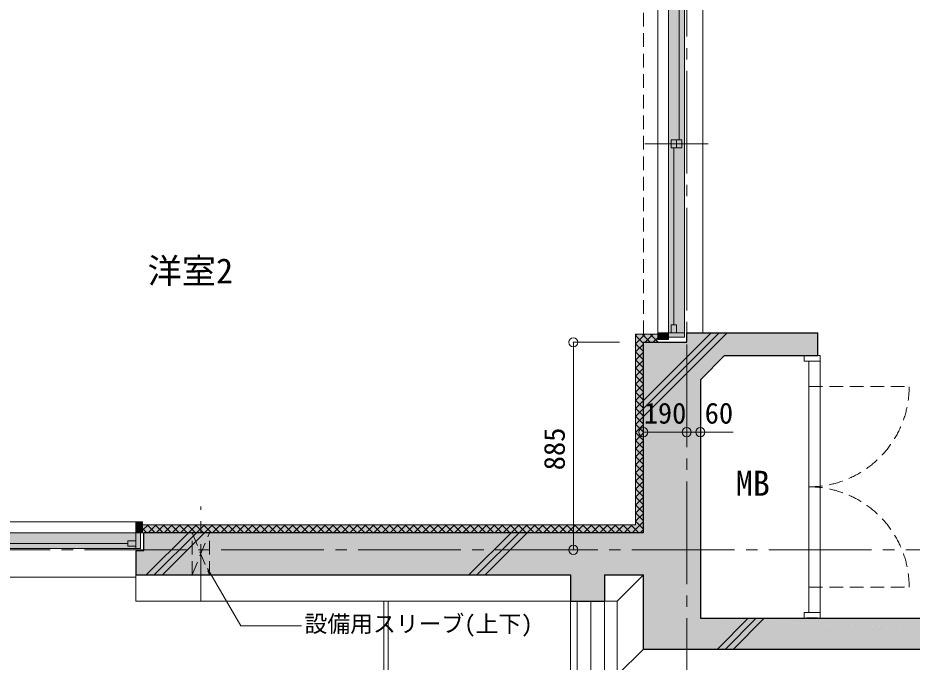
# Model space of a CAD drawing. Units: millimetres at full size, sheet at 1:50; details may follow other scales. Extents: x -9674 to 9699, y -6794 to 6791.
# Drawn here: x 3816 to 7735, y -3401 to -576 of the extents above; entities that cross this region are included whole.
import ezdxf
from ezdxf.enums import TextEntityAlignment as Align

# ---------------------------------------------------------------- set-up
doc = ezdxf.new("R2010")
doc.units = ezdxf.units.MM
doc.header["$LTSCALE"] = 50
doc.header["$PDMODE"] = 32
doc.header["$PDSIZE"] = 40
for name, pattern in [('CHAIN1', [8, 5, -1, 1, -1]), ('CHAIN2', [12, 9, -1, 1, -1]), ('DASHED1', [1.8, 1.2, -0.6])]:
    doc.linetypes.add(name, pattern=pattern)
for name, color, linetype, lineweight in [('1-0_芯', 7, 'CHAIN2', 9), ('1-1_躯体', 2, 'Continuous', 25), ('1-3_建具', 3, 'Continuous', 18), ('1-6_ﾊﾞﾙｺﾆｰ・階段', 7, 'Continuous', 9), ('1-7_その他', 7, 'DASHED1', 9), ('1-8_ハッチ', 4, 'Continuous', 9), ('1-A_文字', 7, 'Continuous', 9), ('1-B_寸法', 7, 'Continuous', 9), ('1-C_梁', 7, 'DASHED1', 9)]:
    doc.layers.add(name, color=color, linetype=linetype, lineweight=lineweight)
for name, color, linetype in [('4-0', 1, 'Continuous'), ('4-1', 2, 'Continuous'), ('4-F', 4, 'Continuous')]:
    doc.layers.add(name, color=color, linetype=linetype)
doc.styles.add('ＭＳ ゴシック', font='')
doc.styles.get('ＭＳ ゴシック').set_extended_font_data('MS Gothic')

msp = doc.modelspace()

# ---------------------------------------------------------------- linework, layer by layer
at = {"layer": '1-0_芯'}
for p, q in [((6747.5, -3658.14), (6747.5, 5061.86)), ((-8492.5, -2908.14), (8517.5, -2908.14))]:
    msp.add_line(p, q, dxfattribs=at)
at = {"layer": '1-1_躯体'}
for p, q in [((7322.5, -2056.14), (7322.5, -1956.14)), ((6557.5, -1998.14), (6747.5, -1998.14)), ((6557.5, -2833.14), (6557.5, -1998.14)), ((6807.5, -2162.21), (6913.57, -2056.14)), ((6913.57, -2056.14), (7272.5, -2056.14)), ((7272.5, -2056.14), (7322.5, -2056.14)), ((7272.5, -2056.14), (7322.5, -2056.14)), ((6807.5, -2162.21), (6807.5, -3208.14)), ((6557.5, -2833.14), (4367.5, -2833.14)), ((4367.5, -2913.14), (4367.5, -2833.14)), ((4332.5, -2913.14), (4332.5, -3018.14)), ((4367.5, -2913.14), (4332.5, -2913.14)), ((4332.5, -3018.14), (6237.5, -3018.14)), ((6387.5, -3018.14), (6387.5, -3133.14)), ((6387.5, -3018.14), (6557.5, -3018.14)), ((6557.5, -3343.14), (6557.5, -3018.14)), ((7322.5, -3208.14), (7272.5, -3208.14)), ((7322.5, -3208.14), (7272.5, -3208.14)), ((6557.5, -3343.14), (7797.5, -3343.14))]:
    msp.add_line(p, q, dxfattribs=at)
for points in [[(6747.5, -1998.14), (6747.5, -1956.14), (7322.5, -1956.14)], [(6237.5, -3018.14), (6237.5, -3133.14), (6387.5, -3133.14)], [(6807.5, -3208.14), (7797.5, -3208.14), (7797.5, -3255.64)]]:
    msp.add_lwpolyline(points, dxfattribs=at)
at = {"layer": '1-3_建具', "color": 7, "lineweight": 9}
for p, q in [((6620.5, -301.14), (6620.5, -1956.14)), ((6817.5, -291.14), (6817.5, -1956.14)), ((6667.5, -1941.14), (6667.5, -316.14)), ((6737.5, -1941.14), (6737.5, -316.14)), ((6840.98, -1128.64), (6564.02, -1128.64)), ((6667.5, -1941.14), (6667.5, -1956.14)), ((6667.5, -1956.14), (6737.5, -1956.14)), ((6737.5, -1976.14), (6737.5, -1941.14)), ((6737.5, -1976.14), (6667.5, -1976.14)), ((7262.5, -2081.14), (7262.5, -2056.14)), ((7332.5, -2081.14), (7262.5, -2081.14)), ((7282.5, -3183.14), (7282.5, -2081.14)), ((7332.5, -2081.14), (7332.5, -3183.14)), ((4332.5, -2786.14), (2802.5, -2786.14)), ((2817.5, -2833.14), (4317.5, -2833.14)), ((4317.5, -2833.14), (4332.5, -2833.14)), ((4332.5, -2833.14), (4332.5, -2903.14)), ((4352.5, -2903.14), (4352.5, -2833.14)), ((2817.5, -2903.14), (4317.5, -2903.14)), ((4352.5, -2903.14), (4317.5, -2903.14)), ((4332.5, -3028.14), (2802.5, -3028.14)), ((7262.5, -3208.14), (7262.5, -3183.14)), ((7262.5, -3183.14), (7332.5, -3183.14)), ((7262.5, -3208.14), (7262.5, -3183.14)), ((7332.5, -3208.14), (7262.5, -3208.14)), ((7332.5, -3183.14), (7332.5, -3208.14))]:
    msp.add_line(p, q, dxfattribs=at)
at = {"layer": '1-3_建具'}
for p, q in [((6714.5, -1111.14), (6714.5, -336.14)), ((6702.5, -1146.14), (6702.5, -1111.14)), ((6726.5, -1146.14), (6726.5, -1111.14)), ((6678.5, -1146.14), (6726.5, -1146.14)), ((6690.5, -1146.14), (6690.5, -1921.14)), ((6620.5, -1986.14), (6620.5, -1956.14)), ((6620.5, -1956.14), (6667.5, -1956.14)), ((6667.5, -1986.14), (6667.5, -1956.14)), ((6678.5, -1921.14), (6702.5, -1921.14)), ((6678.5, -1921.14), (6678.5, -1956.14)), ((6702.5, -1921.14), (6702.5, -1956.14)), ((6620.5, -1986.14), (6621.53, -1986.14)), ((6620.5, -1986.14), (6667.5, -1986.14)), ((4332.5, -2786.14), (4332.5, -2833.14)), ((4362.5, -2786.14), (4332.5, -2786.14)), ((4362.5, -2786.14), (4362.5, -2787.18)), ((4362.5, -2786.14), (4362.5, -2833.14)), ((4362.5, -2833.14), (4332.5, -2833.14)), ((3585, -2880.14), (4297.5, -2880.14)), ((4297.5, -2892.14), (4297.5, -2868.14)), ((4297.5, -2868.14), (4332.5, -2868.14)), ((4297.5, -2892.14), (4332.5, -2892.14))]:
    msp.add_line(p, q, dxfattribs=at)
at = {"layer": '1-3_建具', "color": 7, "linetype": 'DASHED1', "lineweight": 9}
for p, q in [((7282.5, -2192.14), (7722.5, -2192.14)), ((7282.5, -3072.14), (7722.5, -3072.14))]:
    msp.add_line(p, q, dxfattribs=at)
at = {"layer": '1-3_建具'}
msp.add_lwpolyline([(6678.5, -1146.14), (6678.5, -1111.14), (6726.5, -1111.14)], dxfattribs=at)
at = {"layer": '1-3_建具', "color": 7, "lineweight": 9}
msp.add_lwpolyline([(7262.5, -2056.14), (7332.5, -2056.14), (7332.5, -2081.14)], dxfattribs=at)
at = {"layer": '1-3_建具', "color": 7, "linetype": 'DASHED1', "lineweight": 9}
for centre, start, end in [((7282.5, -2192.14), 270, 0), ((7282.5, -3072.14), 0, 90)]:
    msp.add_arc(centre, 440, start, end, dxfattribs=at)
at = {"layer": '1-6_ﾊﾞﾙｺﾆｰ・階段'}
for p, q in [((4332.5, -3018.14), (4332.5, -3133.14)), ((6557.5, -3018.14), (6442.5, -3133.14)), ((4332.5, -3133.14), (6237.5, -3133.14)), ((5419.5, -3133.14), (5419.5, -5703.77)), ((5439.5, -3133.14), (5439.5, -5703.77)), ((6237.5, -3133.14), (6237.5, -4933.14)), ((6267.5, -3133.14), (6267.5, -5703.77)), ((6327.5, -3133.14), (6327.5, -5703.77)), ((6387.5, -3133.14), (6387.5, -4933.14)), ((6387.5, -3133.14), (6442.5, -3133.14)), ((6442.5, -3458.14), (6442.5, -3133.14)), ((6557.5, -3343.14), (6442.5, -3458.14))]:
    msp.add_line(p, q, dxfattribs=at)
at = {"layer": '1-7_その他', "linetype": 'CHAIN1'}
msp.add_line((4617.5, -3133.14), (4617.5, -2718.14), dxfattribs=at)
at = {"layer": '1-7_その他'}
for p, q in [((4580, -3018.14), (4580, -2833.14)), ((4580, -3018.14), (4655, -2833.14)), ((4580, -2833.14), (4655, -3018.14)), ((4655, -3018.14), (4655, -2833.14))]:
    msp.add_line(p, q, dxfattribs=at)
at = {"layer": '1-8_ハッチ'}
for p, q in [((6557.5, -2323.98), (6925.34, -1956.14)), ((6557.5, -2288.63), (6889.98, -1956.14)), ((6557.5, -2253.27), (6854.63, -1956.14)), ((6522.5, -1963.14), (6620.5, -1963.14)), ((6522.5, -2798.14), (6522.5, -1963.14)), ((6522.5, -2005.43), (6564.79, -1963.14)), ((6522.5, -1970.08), (6529.43, -1963.14)), ((6522.5, -1968.96), (6557.5, -2003.96)), ((6552.04, -1963.14), (6587.04, -1998.14)), ((6565.14, -1998.14), (6600.14, -1963.14)), ((6587.4, -1963.14), (6620.5, -1996.24)), ((6600.5, -1998.14), (6620.5, -1978.14)), ((6522.5, -2004.31), (6557.5, -2039.31)), ((6522.5, -2040.79), (6557.5, -2005.79)), ((6522.5, -2039.67), (6557.5, -2074.67)), ((6522.5, -2076.14), (6557.5, -2041.14)), ((6522.5, -2075.02), (6557.5, -2110.02)), ((6522.5, -2111.5), (6557.5, -2076.5)), ((6522.5, -2110.38), (6557.5, -2145.38)), ((6522.5, -2146.85), (6557.5, -2111.85)), ((6522.5, -2145.73), (6557.5, -2180.73)), ((6522.5, -2182.21), (6557.5, -2147.21)), ((6522.5, -2181.09), (6557.5, -2216.09)), ((6522.5, -2217.56), (6557.5, -2182.56)), ((6522.5, -2216.44), (6557.5, -2251.44)), ((6522.5, -2252.92), (6557.5, -2217.92)), ((6522.5, -2251.8), (6557.5, -2286.8)), ((6522.5, -2288.27), (6557.5, -2253.27)), ((6522.5, -2287.15), (6557.5, -2322.15)), ((6522.5, -2323.63), (6557.5, -2288.63)), ((6522.5, -2322.51), (6557.5, -2357.51)), ((6522.5, -2358.98), (6557.5, -2323.98)), ((6522.5, -2357.86), (6557.5, -2392.86)), ((6522.5, -2394.34), (6557.5, -2359.34)), ((6522.5, -2393.22), (6557.5, -2428.22)), ((6522.5, -2429.69), (6557.5, -2394.69)), ((6522.5, -2428.57), (6557.5, -2463.57)), ((6522.5, -2465.05), (6557.5, -2430.05)), ((6522.5, -2463.93), (6557.5, -2498.93)), ((6522.5, -2500.41), (6557.5, -2465.41)), ((6522.5, -2499.29), (6557.5, -2534.29)), ((6522.5, -2535.76), (6557.5, -2500.76)), ((6522.5, -2534.64), (6557.5, -2569.64)), ((6522.5, -2571.12), (6557.5, -2536.12)), ((6522.5, -2570), (6557.5, -2605)), ((6522.5, -2606.47), (6557.5, -2571.47)), ((6522.5, -2605.35), (6557.5, -2640.35)), ((6522.5, -2641.83), (6557.5, -2606.83)), ((6522.5, -2640.71), (6557.5, -2675.71)), ((6522.5, -2677.18), (6557.5, -2642.18)), ((6522.5, -2676.06), (6557.5, -2711.06)), ((6522.5, -2712.54), (6557.5, -2677.54)), ((6522.5, -2711.42), (6557.5, -2746.42)), ((6522.5, -2747.89), (6557.5, -2712.89)), ((6522.5, -2746.77), (6557.5, -2781.77)), ((6522.5, -2783.25), (6557.5, -2748.25)), ((6522.5, -2782.13), (6557.5, -2817.13)), ((6522.5, -2798.14), (4362.5, -2798.14)), ((4362.5, -2821.93), (4386.28, -2798.14)), ((4362.5, -2814.16), (4381.49, -2833.14)), ((4381.84, -2798.14), (4416.84, -2833.14)), ((4386.64, -2833.14), (4421.64, -2798.14)), ((4417.2, -2798.14), (4452.2, -2833.14)), ((4421.99, -2833.14), (4456.99, -2798.14)), ((4452.55, -2798.14), (4487.55, -2833.14)), ((4457.35, -2833.14), (4492.35, -2798.14)), ((4487.91, -2798.14), (4522.91, -2833.14)), ((4492.7, -2833.14), (4527.7, -2798.14)), ((4523.26, -2798.14), (4558.26, -2833.14)), ((4528.06, -2833.14), (4563.06, -2798.14)), ((4558.62, -2798.14), (4593.62, -2833.14)), ((4563.42, -2833.14), (4598.42, -2798.14)), ((4593.97, -2798.14), (4628.97, -2833.14)), ((4598.77, -2833.14), (4633.77, -2798.14)), ((4629.33, -2798.14), (4664.33, -2833.14)), ((4634.13, -2833.14), (4669.13, -2798.14)), ((4664.68, -2798.14), (4699.68, -2833.14)), ((4669.48, -2833.14), (4704.48, -2798.14)), ((4700.04, -2798.14), (4735.04, -2833.14)), ((4704.84, -2833.14), (4739.84, -2798.14)), ((4735.39, -2798.14), (4770.39, -2833.14)), ((4740.19, -2833.14), (4775.19, -2798.14)), ((4770.75, -2798.14), (4805.75, -2833.14)), ((4775.55, -2833.14), (4810.55, -2798.14)), ((4806.1, -2798.14), (4841.1, -2833.14)), ((4810.9, -2833.14), (4845.9, -2798.14)), ((4841.46, -2798.14), (4876.46, -2833.14)), ((4846.26, -2833.14), (4881.26, -2798.14)), ((4876.82, -2798.14), (4911.82, -2833.14)), ((4881.61, -2833.14), (4916.61, -2798.14)), ((4912.17, -2798.14), (4947.17, -2833.14)), ((4916.97, -2833.14), (4951.97, -2798.14)), ((4947.53, -2798.14), (4982.53, -2833.14)), ((4952.32, -2833.14), (4987.32, -2798.14)), ((4982.88, -2798.14), (5017.88, -2833.14)), ((4987.68, -2833.14), (5022.68, -2798.14)), ((5018.24, -2798.14), (5053.24, -2833.14)), ((5023.03, -2833.14), (5058.03, -2798.14)), ((5053.59, -2798.14), (5088.59, -2833.14)), ((5058.39, -2833.14), (5093.39, -2798.14)), ((5088.95, -2798.14), (5123.95, -2833.14)), ((5093.75, -2833.14), (5128.75, -2798.14)), ((5124.3, -2798.14), (5159.3, -2833.14)), ((5129.1, -2833.14), (5164.1, -2798.14)), ((5159.66, -2798.14), (5194.66, -2833.14)), ((5164.46, -2833.14), (5199.46, -2798.14)), ((5195.01, -2798.14), (5230.01, -2833.14)), ((5199.81, -2833.14), (5234.81, -2798.14)), ((5230.37, -2798.14), (5265.37, -2833.14)), ((5235.17, -2833.14), (5270.17, -2798.14)), ((5265.72, -2798.14), (5300.72, -2833.14)), ((5270.52, -2833.14), (5305.52, -2798.14)), ((5301.08, -2798.14), (5336.08, -2833.14)), ((5305.88, -2833.14), (5340.88, -2798.14)), ((5336.43, -2798.14), (5371.43, -2833.14)), ((5341.23, -2833.14), (5376.23, -2798.14)), ((5371.79, -2798.14), (5406.79, -2833.14)), ((5376.59, -2833.14), (5411.59, -2798.14)), ((5407.15, -2798.14), (5442.15, -2833.14)), ((5411.94, -2833.14), (5446.94, -2798.14)), ((5442.5, -2798.14), (5477.5, -2833.14)), ((5447.3, -2833.14), (5482.3, -2798.14)), ((5477.86, -2798.14), (5512.86, -2833.14)), ((5482.65, -2833.14), (5517.65, -2798.14)), ((5513.21, -2798.14), (5548.21, -2833.14)), ((5518.01, -2833.14), (5553.01, -2798.14)), ((5548.57, -2798.14), (5583.57, -2833.14)), ((5553.36, -2833.14), (5588.36, -2798.14)), ((5583.92, -2798.14), (5618.92, -2833.14)), ((5588.72, -2833.14), (5623.72, -2798.14)), ((5619.28, -2798.14), (5654.28, -2833.14)), ((5624.08, -2833.14), (5659.08, -2798.14)), ((5654.63, -2798.14), (5689.63, -2833.14)), ((5659.43, -2833.14), (5694.43, -2798.14)), ((5689.99, -2798.14), (5724.99, -2833.14)), ((5694.79, -2833.14), (5729.79, -2798.14)), ((5725.34, -2798.14), (5760.34, -2833.14)), ((5730.14, -2833.14), (5765.14, -2798.14)), ((5760.7, -2798.14), (5795.7, -2833.14)), ((5765.5, -2833.14), (5800.5, -2798.14)), ((5796.05, -2798.14), (5831.05, -2833.14)), ((5800.85, -2833.14), (5835.85, -2798.14)), ((5831.41, -2798.14), (5866.41, -2833.14)), ((5836.21, -2833.14), (5871.21, -2798.14)), ((5866.76, -2798.14), (5901.76, -2833.14)), ((5871.56, -2833.14), (5906.56, -2798.14)), ((5902.12, -2798.14), (5937.12, -2833.14)), ((5906.92, -2833.14), (5941.92, -2798.14)), ((5937.48, -2798.14), (5972.48, -2833.14)), ((5942.27, -2833.14), (5977.27, -2798.14)), ((5972.83, -2798.14), (6007.83, -2833.14)), ((5977.63, -2833.14), (6012.63, -2798.14)), ((6008.19, -2798.14), (6043.19, -2833.14)), ((6012.98, -2833.14), (6047.98, -2798.14)), ((6043.54, -2798.14), (6078.54, -2833.14)), ((6048.34, -2833.14), (6083.34, -2798.14)), ((6078.9, -2798.14), (6113.9, -2833.14)), ((6083.69, -2833.14), (6118.69, -2798.14)), ((6114.25, -2798.14), (6149.25, -2833.14)), ((6119.05, -2833.14), (6154.05, -2798.14)), ((6149.61, -2798.14), (6184.61, -2833.14)), ((6154.41, -2833.14), (6189.41, -2798.14)), ((6184.96, -2798.14), (6219.96, -2833.14)), ((6189.76, -2833.14), (6224.76, -2798.14)), ((6220.32, -2798.14), (6255.32, -2833.14)), ((6225.12, -2833.14), (6260.12, -2798.14)), ((6255.67, -2798.14), (6290.67, -2833.14)), ((6260.47, -2833.14), (6295.47, -2798.14)), ((6291.03, -2798.14), (6326.03, -2833.14)), ((6295.83, -2833.14), (6330.83, -2798.14)), ((6326.38, -2798.14), (6361.38, -2833.14)), ((6331.18, -2833.14), (6366.18, -2798.14)), ((6361.74, -2798.14), (6396.74, -2833.14)), ((6366.54, -2833.14), (6401.54, -2798.14)), ((6397.1, -2798.14), (6432.1, -2833.14)), ((6401.89, -2833.14), (6436.89, -2798.14)), ((6432.45, -2798.14), (6467.45, -2833.14)), ((6437.25, -2833.14), (6472.25, -2798.14)), ((6467.81, -2798.14), (6502.81, -2833.14)), ((6472.6, -2833.14), (6507.6, -2798.14)), ((6503.16, -2798.14), (6538.16, -2833.14)), ((6507.96, -2833.14), (6557.5, -2783.6)), ((6543.31, -2833.14), (6557.5, -2818.96)), ((4378.42, -3018.14), (4563.42, -2833.14)), ((4413.77, -3018.14), (4598.77, -2833.14)), ((4449.13, -3018.14), (4634.13, -2833.14)), ((5792.63, -3018.14), (5977.63, -2833.14)), ((5827.98, -3018.14), (6012.98, -2833.14)), ((5863.34, -3018.14), (6048.34, -2833.14)), ((6881.84, -3343.14), (7016.84, -3208.14)), ((6917.2, -3343.14), (7052.2, -3208.14)), ((6952.55, -3343.14), (7087.55, -3208.14))]:
    msp.add_line(p, q, dxfattribs=at)
at = {"layer": '1-A_文字'}
msp.add_lwpolyline([(4646.99, -2989.52), (4792.3, -3241.2), (5058.2, -3241.2)], dxfattribs=at)
at = {"layer": '1-B_寸法'}
for p, q in [((6250.59, -1998.14), (6453.35, -1998.14)), ((6250.59, -1998.14), (6250.59, -2908.14)), ((6747.5, -2392.36), (6557.5, -2392.36)), ((6950.99, -2392.36), (6747.5, -2392.36))]:
    msp.add_line(p, q, dxfattribs=at)
at = {"layer": '1-B_寸法', "color": 3}
for p in [(6250.59, -1998.14), (6557.5, -2392.36), (6747.5, -2392.36), (6807.5, -2392.36), (6250.59, -2908.14)]:
    msp.add_point(p, dxfattribs=at)
at = {"layer": '1-C_梁'}
msp.add_line((6557.5, -1963.14), (6557.5, -294.14), dxfattribs=at)
at = {"layer": '4-0'}
for points in [[(7322.5, -2056.14), (7322.5, -1956.14), (6747.5, -1956.14)], [(7322.5, -2056.14), (6747.5, -1956.14), (6747.5, -1998.14)], [(7322.5, -2056.14), (6747.5, -1998.14), (6557.5, -1998.14)], [(6913.57, -2056.14), (7322.5, -2056.14), (6557.5, -1998.14)], [(6807.5, -2162.21), (6913.57, -2056.14), (6557.5, -1998.14)], [(6807.5, -2162.21), (6557.5, -1998.14), (6557.5, -2833.14)], [(6557.5, -3343.14), (6807.5, -3208.14), (6807.5, -2162.21)], [(6557.5, -3018.14), (6557.5, -3343.14), (6807.5, -2162.21)], [(6557.5, -3018.14), (6807.5, -2162.21), (6557.5, -2833.14)], [(4367.5, -2833.14), (4367.5, -2913.14), (6557.5, -3018.14)], [(6557.5, -3018.14), (6557.5, -2833.14), (4367.5, -2833.14)], [(4332.5, -2913.14), (4332.5, -3018.14), (6557.5, -3018.14)], [(4367.5, -2913.14), (4332.5, -2913.14), (6557.5, -3018.14)], [(6237.5, -3018.14), (6237.5, -3133.14), (6387.5, -3018.14), (6387.5, -3133.14)], [(7792.5, -3255.64), (7792.5, -3275.64), (6807.5, -3208.14), (6557.5, -3343.14)], [(7797.5, -3255.64), (7797.5, -3208.14), (6807.5, -3208.14)], [(6557.5, -3343.14), (7797.5, -3343.14), (7792.5, -3275.64)]]:
    msp.add_solid(points, dxfattribs=at)
at = {"layer": '4-1'}
for points in [[(6667.5, -281.14), (6737.5, -281.14), (6667.5, -1976.14), (6737.5, -1976.14)], [(2782.5, -2833.14), (2782.5, -2903.14), (4352.5, -2833.14), (4352.5, -2903.14)]]:
    msp.add_solid(points, dxfattribs=at)
at = {"layer": '4-F'}
for points in [[(6667.5, -1956.14), (6620.5, -1956.14), (6667.5, -1986.14), (6620.5, -1986.14)], [(6620.63, -1998.1), (6620.5, -1963.14), (6522.5, -1963.14)], [(6522.5, -1963.14), (6522.5, -2798.14), (6557.5, -2833.14)], [(6522.5, -1963.14), (6557.5, -2833.14), (6557.5, -1998.14)], [(6522.5, -1963.14), (6557.5, -1998.14), (6620.63, -1998.1)], [(4332.5, -2786.14), (4362.5, -2787.18), (4332.5, -2833.14), (4362.5, -2833.14)], [(4362.5, -2798.14), (4362.5, -2833.14), (6522.5, -2798.14), (6557.5, -2833.14)]]:
    msp.add_solid(points, dxfattribs=at)

# ---------------------------------------------------------------- texts
at = {"layer": '1-A_文字', "style": 'ＭＳ ゴシック'}
for s, height, p in [('洋室2', 110, (4384.16, -1773.13)), ('MB', 110, (6962.24, -2704.32)), ('設備用スリーブ(上下)', 73.31, (5072.31, -3291.26))]:
    msp.add_text(s, height=height, dxfattribs=at).set_placement(p, align=Align.BOTTOM_LEFT)
at = {"layer": '1-B_寸法', "style": 'ＭＳ ゴシック'}
for s, p in [('190', (6558.75, -2382.36)), ('60', (6826.21, -2382.36))]:
    msp.add_text(s, height=91.64, dxfattribs=at).set_placement(p, align=Align.BOTTOM_LEFT)
msp.add_text('885', height=91.64, rotation=90, dxfattribs=at).set_placement((6240.59, -2559.39), align=Align.BOTTOM_LEFT)

doc.saveas('drawing.dxf')
